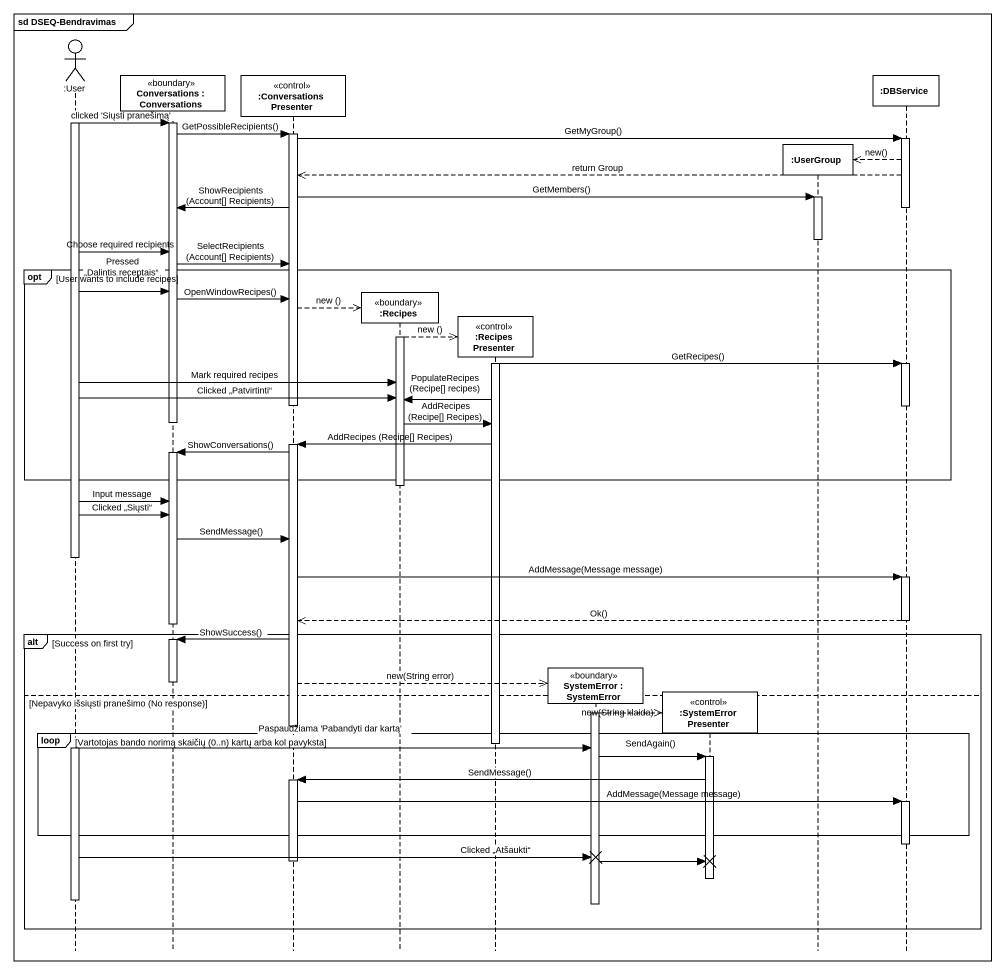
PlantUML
@startuml
mainframe sd DSEQ-Bendravimas
hide footbox
actor ":User" as User
participant "Conversations : Conversations" as Conversations <<boundary>>
participant ":Conversations Presenter" as Conversations_Presenter <<control>>
participant ":Recipes" as Recipes <<boundary>>
participant ":Recipes Presenter" as Recipes_Presenter <<control>>
participant "SystemError : SystemError" as SystemError <<boundary>>
participant ":SystemError Presenter" as SystemError_Presenter <<control>>
participant ":UserGroup" as UserGroup
participant ":DBService" as DBService

activate User
User -> Conversations : clicked 'Siųsti pranešimą'
activate Conversations
Conversations -> Conversations_Presenter : GetPossibleRecipients()
activate Conversations_Presenter
Conversations_Presenter -> DBService : GetMyGroup()
activate DBService
DBService -->> UserGroup ** : new()
DBService -->> Conversations_Presenter : return Group
Conversations_Presenter -> UserGroup : GetMembers()
activate UserGroup
Conversations_Presenter -> Conversations : ShowRecipients (Account[] Recipients)
deactivate DBService
deactivate UserGroup
User -> Conversations : Choose required recipients
Conversations -> Conversations_Presenter : SelectRecipients (Account[] Recipients)
opt User wants to include recipes
  User -> Conversations : Pressed „Dalintis receptais“
  Conversations -> Conversations_Presenter : OpenWindowRecipes()
  Conversations_Presenter -->> Recipes ** : new ()
  activate Recipes
  Recipes -->> Recipes_Presenter ** : new ()
  activate Recipes_Presenter
  Recipes_Presenter -> DBService : GetRecipes()
  activate DBService
  User -> Recipes : Mark required recipes
  User -> Recipes : Clicked „Patvirtinti“
  Recipes_Presenter -> Recipes : PopulateRecipes (Recipe[] recipes)
  deactivate Conversations_Presenter
  deactivate DBService
  deactivate Conversations
  Recipes -> Recipes_Presenter : AddRecipes (Recipe[] Recipes)
  Recipes_Presenter -> Conversations_Presenter : AddRecipes (Recipe[] Recipes)
  activate Conversations_Presenter
  Conversations_Presenter -> Conversations : ShowConversations()
  activate Conversations
end
deactivate Recipes
User -> Conversations : Input message
User -> Conversations : Clicked „Siųsti“
Conversations -> Conversations_Presenter : SendMessage()
deactivate User
Conversations_Presenter -> DBService : AddMessage(Message message)
activate DBService
DBService -->> Conversations_Presenter : Ok()
deactivate DBService
deactivate Conversations
alt Success on first try
  Conversations_Presenter -> Conversations : ShowSuccess()
  activate Conversations
  deactivate Conversations
  Conversations_Presenter -->> SystemError ** : new(String error)
else Nepavyko išsiųsti pranešimo (No response)
  activate SystemError
  SystemError -->> SystemError_Presenter ** : new(String klaida)
  deactivate Conversations_Presenter
  loop Vartotojas bando norimą skaičių (0..n) kartų arba kol pavyksta
    deactivate Recipes_Presenter
    activate User
    User -> SystemError : Paspaudžiama 'Pabandyti dar kartą'
    SystemError -> SystemError_Presenter : SendAgain()
    activate SystemError_Presenter
    SystemError_Presenter -> Conversations_Presenter : SendMessage()
    activate Conversations_Presenter
    Conversations_Presenter -> DBService : AddMessage(Message message)
    activate DBService
  end
  deactivate DBService
  User -> SystemError !! : Clicked „Atšaukti“
  SystemError -> SystemError_Presenter !!
  deactivate Conversations_Presenter
  deactivate SystemError_Presenter
  deactivate User
  deactivate SystemError
end
@enduml
